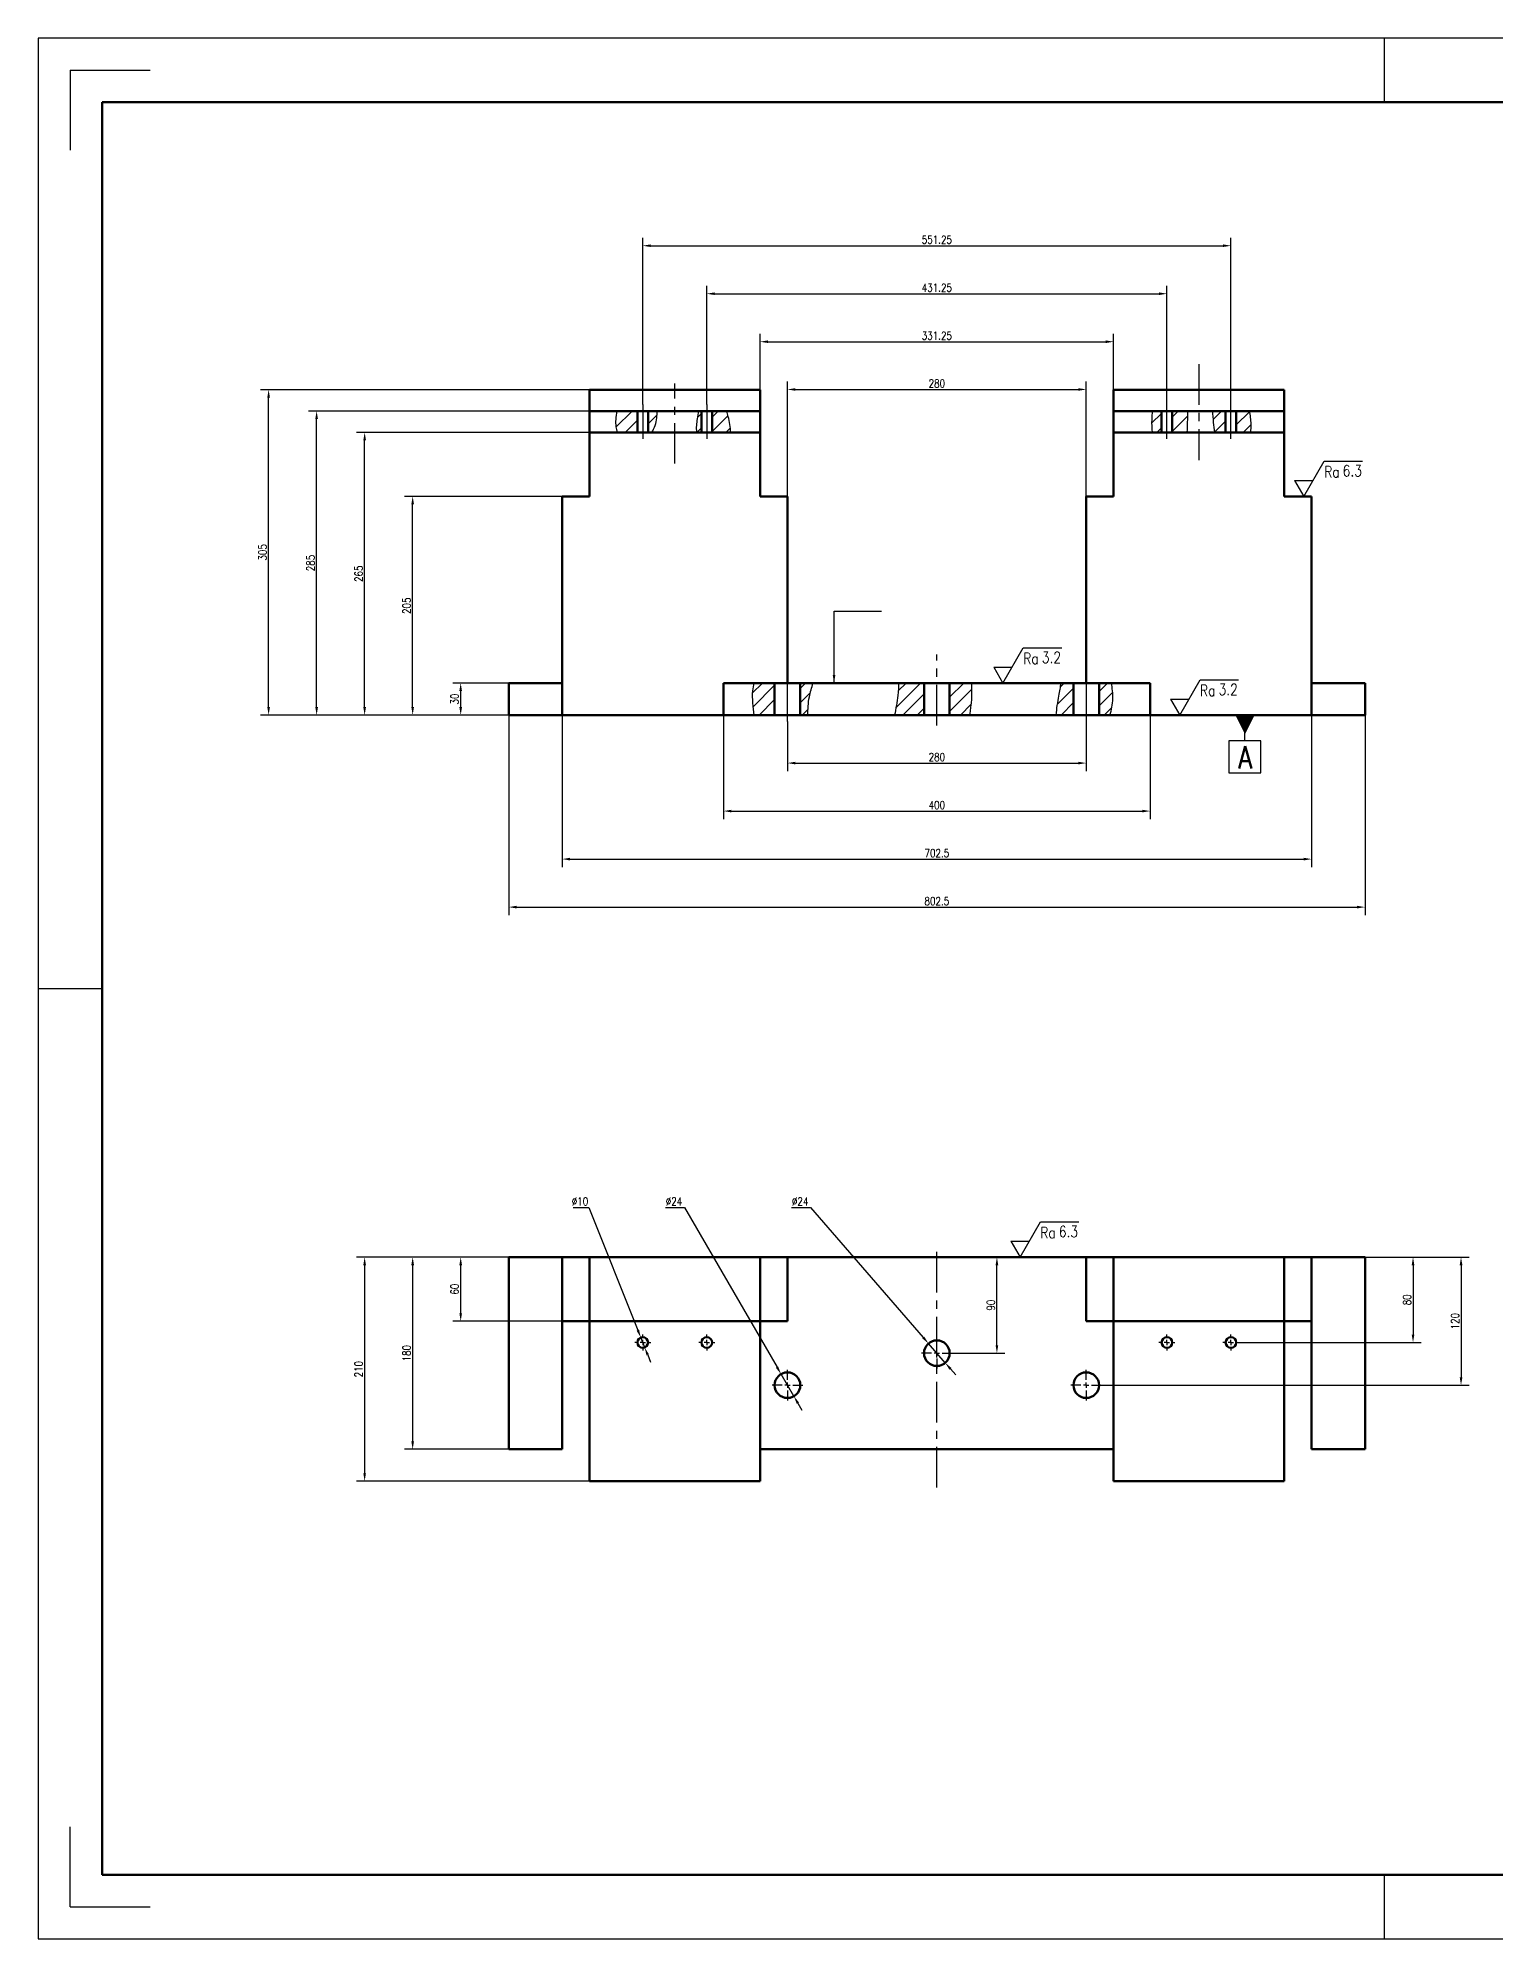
# Model space of a CAD drawing. Header units: millimetres. Extents: x 0 to 841, y 0 to 594.
# Drawn here: x 0 to 455, y 0 to 594 of the extents above; entities that cross this region are included whole.
import ezdxf

# ---------------------------------------------------------------- set-up
doc = ezdxf.new("R2010")
doc.units = ezdxf.units.MM
doc.header["$PDSIZE"] = -1
doc.linetypes.add('CENTERX2', pattern=[20.32, 12.7, -2.54, 2.54, -2.54])
for name, color, linetype in [('中心线', 1, 'CENTERX2'), ('剖面线', 4, 'Continuous'), ('尺寸线', 3, 'Continuous'), ('符号', 4, 'Continuous'), ('细实线', 7, 'Continuous')]:
    doc.layers.add(name, color=color, linetype=linetype)
doc.layers.add('粗实线', color=255, linetype='Continuous', lineweight=50)
doc.styles.get("Standard").update_dxf_attribs({"font": 'txt.shx', "width": 0.8})
doc.dimstyles.new('ISO-25', dxfattribs={"dimtxt": 2.5, "dimasz": 2.5, "dimexe": 2.5, "dimexo": 0, "dimtad": 1, "dimtoh": 1, "dimlfac": 3, "dimdsep": 46, "dimtxsty": 'Standard', "dimcen": 2.5, "dimclrd": 3, "dimclre": 3, "dimadec": 0, "dimazin": 0, "dimtfac": 1, "dimtmove": 0, "dimatfit": 3, "dimfxl": 0, "dimarcsym": 0})

# ---------------------------------------------------------------- blocks, each defined once
blk = doc.blocks.new('SW_CENTERMARKSYMBOL_0')
at = {"layer": '中心线', "color": 0}
for p, q in [((0, 0), (-0.83, 0)), ((0, 1.67), (0, 4.83)), ((0, 0), (0, 0.83)), ((0, 0), (0, -0.83)), ((0, 0), (0.83, 0)), ((1.67, 0), (4.83, 0)), ((-1.67, 0), (-4.83, 0)), ((0, -1.67), (0, -4.83))]:
    blk.add_line(p, q, dxfattribs=at)
blk = doc.blocks.new('SW_CENTERMARKSYMBOL_1')
at = {"layer": '中心线', "color": 0}
for p, q in [((-1.67, 0), (-4.83, 0)), ((0, 0), (-0.83, 0)), ((0, 1.67), (0, 4.83)), ((0, 0), (0, 0.83)), ((0, 0), (0, -0.83)), ((0, 0), (0.83, 0)), ((1.67, 0), (4.83, 0)), ((0, -1.67), (0, -4.83))]:
    blk.add_line(p, q, dxfattribs=at)
blk = doc.blocks.new('SW_CENTERMARKSYMBOL_2')
at = {"layer": '中心线', "color": 0}
for p, q in [((0, 0), (-0.83, 0)), ((0, 1.67), (0, 4.83)), ((0, 0), (0, 0.83)), ((0, 0), (0, -0.83)), ((0, 0), (0.83, 0)), ((1.67, 0), (4.83, 0)), ((-1.67, 0), (-4.83, 0)), ((0, -1.67), (0, -4.83))]:
    blk.add_line(p, q, dxfattribs=at)
blk = doc.blocks.new('SW_CENTERMARKSYMBOL_3')
at = {"layer": '中心线', "color": 0}
for p, q in [((0, 0), (-0.83, 0)), ((0, 1.67), (0, 2.5)), ((0, 0), (0, 0.83)), ((0, 0), (0, -0.83)), ((0, 0), (0.83, 0)), ((1.67, 0), (2.5, 0)), ((-1.67, 0), (-2.5, 0)), ((0, -1.67), (0, -2.5))]:
    blk.add_line(p, q, dxfattribs=at)
blk = doc.blocks.new('SW_CENTERMARKSYMBOL_4')
at = {"layer": '中心线', "color": 0}
for p, q in [((0, 0), (-0.83, 0)), ((0, 1.67), (0, 2.5)), ((0, 0), (0, 0.83)), ((0, 0), (0, -0.83)), ((0, 0), (0.83, 0)), ((1.67, 0), (2.5, 0)), ((-1.67, 0), (-2.5, 0)), ((0, -1.67), (0, -2.5))]:
    blk.add_line(p, q, dxfattribs=at)
blk = doc.blocks.new('SW_CENTERMARKSYMBOL_5')
at = {"layer": '中心线', "color": 0}
for p, q in [((0, 0), (-0.83, 0)), ((0, 1.67), (0, 2.5)), ((0, 0), (0, 0.83)), ((0, 0), (0, -0.83)), ((0, 0), (0.83, 0)), ((1.67, 0), (2.5, 0)), ((-1.67, 0), (-2.5, 0)), ((0, -1.67), (0, -2.5))]:
    blk.add_line(p, q, dxfattribs=at)
blk = doc.blocks.new('SW_CENTERMARKSYMBOL_6')
at = {"layer": '中心线', "color": 0}
for p, q in [((0, 0), (-0.83, 0)), ((0, 1.67), (0, 2.5)), ((0, 0), (0, 0.83)), ((0, 0), (0, -0.83)), ((0, 0), (0.83, 0)), ((1.67, 0), (2.5, 0)), ((-1.67, 0), (-2.5, 0)), ((0, -1.67), (0, -2.5))]:
    blk.add_line(p, q, dxfattribs=at)
blk = doc.blocks.new('*D42')
at = {"layer": 'Defpoints', "color": 0}
for p in [(234.12, 380.44), (327.46, 380.44), (327.46, 367.44)]:
    blk.add_point(p, dxfattribs=at)
at = {"layer": '尺寸线', "color": 3, "lineweight": -2}
for p, q in [((234.12, 380.44), (234.12, 364.94)), ((327.46, 380.44), (327.46, 364.94)), ((236.62, 367.44), (324.96, 367.44))]:
    blk.add_line(p, q, dxfattribs=at)
at = {"layer": '尺寸线', "color": 3}
for points in [[(236.62, 367.85), (236.62, 367.02), (234.12, 367.44)], [(324.96, 367.85), (324.96, 367.02), (327.46, 367.44)]]:
    blk.add_solid(points, dxfattribs=at)
at = {"layer": '尺寸线', "color": 0, "insert": (280.79, 369.31), "char_height": 2.5, "attachment_point": 5}
blk.add_mtext('280', dxfattribs=at)
blk = doc.blocks.new('*D43')
at = {"layer": 'Defpoints', "color": 0}
for p in [(214.12, 382.44), (347.46, 382.44), (347.46, 352.44)]:
    blk.add_point(p, dxfattribs=at)
at = {"layer": '尺寸线', "color": 3, "lineweight": -2}
for p, q in [((214.12, 382.44), (214.12, 349.94)), ((347.46, 382.44), (347.46, 349.94)), ((216.62, 352.44), (344.96, 352.44))]:
    blk.add_line(p, q, dxfattribs=at)
at = {"layer": '尺寸线', "color": 3}
for points in [[(216.62, 352.85), (216.62, 352.02), (214.12, 352.44)], [(344.96, 352.85), (344.96, 352.02), (347.46, 352.44)]]:
    blk.add_solid(points, dxfattribs=at)
at = {"layer": '尺寸线', "color": 0, "insert": (280.79, 354.31), "char_height": 2.5, "attachment_point": 5}
blk.add_mtext('400', dxfattribs=at)
blk = doc.blocks.new('*D44')
at = {"layer": 'Defpoints', "color": 0}
for p in [(163.71, 382.44), (397.87, 382.44), (397.87, 337.44)]:
    blk.add_point(p, dxfattribs=at)
at = {"layer": '尺寸线', "color": 3, "lineweight": -2}
for p, q in [((163.71, 382.44), (163.71, 334.94)), ((397.87, 382.44), (397.87, 334.94)), ((166.21, 337.44), (395.37, 337.44))]:
    blk.add_line(p, q, dxfattribs=at)
at = {"layer": '尺寸线', "color": 3}
for points in [[(166.21, 337.85), (166.21, 337.02), (163.71, 337.44)], [(395.37, 337.85), (395.37, 337.02), (397.87, 337.44)]]:
    blk.add_solid(points, dxfattribs=at)
at = {"layer": '尺寸线', "color": 0, "insert": (280.79, 339.31), "char_height": 2.5, "attachment_point": 5}
blk.add_mtext('702.5', dxfattribs=at)
blk = doc.blocks.new('*D45')
at = {"layer": 'Defpoints', "color": 0}
for p in [(147.04, 382.44), (414.54, 382.44), (414.54, 322.44)]:
    blk.add_point(p, dxfattribs=at)
at = {"layer": '尺寸线', "color": 3, "lineweight": -2}
for p, q in [((147.04, 382.44), (147.04, 319.94)), ((414.54, 382.44), (414.54, 319.94)), ((149.54, 322.44), (412.04, 322.44))]:
    blk.add_line(p, q, dxfattribs=at)
at = {"layer": '尺寸线', "color": 3}
for points in [[(149.54, 322.85), (149.54, 322.02), (147.04, 322.44)], [(412.04, 322.85), (412.04, 322.02), (414.54, 322.44)]]:
    blk.add_solid(points, dxfattribs=at)
at = {"layer": '尺寸线', "color": 0, "insert": (280.79, 324.31), "char_height": 2.5, "attachment_point": 5}
blk.add_mtext('802.5', dxfattribs=at)
blk = doc.blocks.new('*D46')
at = {"layer": 'Defpoints', "color": 0}
for p in [(132.04, 392.44), (147.04, 392.44), (147.04, 382.44)]:
    blk.add_point(p, dxfattribs=at)
at = {"layer": '尺寸线', "color": 3, "lineweight": -2}
for p, q in [((147.04, 392.44), (129.54, 392.44)), ((132.04, 384.94), (132.04, 389.94)), ((147.04, 382.44), (129.54, 382.44))]:
    blk.add_line(p, q, dxfattribs=at)
at = {"layer": '尺寸线', "color": 3}
for points in [[(131.62, 389.94), (132.46, 389.94), (132.04, 392.44)], [(131.62, 384.94), (132.46, 384.94), (132.04, 382.44)]]:
    blk.add_solid(points, dxfattribs=at)
at = {"layer": '尺寸线', "color": 0, "insert": (130.16, 387.44), "char_height": 2.5, "attachment_point": 5, "rotation": 90}
blk.add_mtext('30', dxfattribs=at)
blk = doc.blocks.new('*D47')
at = {"layer": 'Defpoints', "color": 0}
for p in [(117.04, 450.77), (163.71, 450.77), (147.04, 382.44)]:
    blk.add_point(p, dxfattribs=at)
at = {"layer": '尺寸线', "color": 3, "lineweight": -2}
for p, q in [((163.71, 450.77), (114.54, 450.77)), ((117.04, 384.94), (117.04, 448.27)), ((147.04, 382.44), (114.54, 382.44))]:
    blk.add_line(p, q, dxfattribs=at)
at = {"layer": '尺寸线', "color": 3}
for points in [[(116.62, 448.27), (117.46, 448.27), (117.04, 450.77)], [(116.62, 384.94), (117.46, 384.94), (117.04, 382.44)]]:
    blk.add_solid(points, dxfattribs=at)
at = {"layer": '尺寸线', "color": 0, "insert": (115.16, 416.6), "char_height": 2.5, "attachment_point": 5, "rotation": 90}
blk.add_mtext('205', dxfattribs=at)
blk = doc.blocks.new('*D48')
at = {"layer": 'Defpoints', "color": 0}
for p in [(102.04, 470.77), (172.25, 470.77), (147.04, 382.44)]:
    blk.add_point(p, dxfattribs=at)
at = {"layer": '尺寸线', "color": 3, "lineweight": -2}
for p, q in [((172.25, 470.77), (99.54, 470.77)), ((102.04, 384.94), (102.04, 468.27)), ((147.04, 382.44), (99.54, 382.44))]:
    blk.add_line(p, q, dxfattribs=at)
at = {"layer": '尺寸线', "color": 3}
for points in [[(101.62, 468.27), (102.46, 468.27), (102.04, 470.77)], [(101.62, 384.94), (102.46, 384.94), (102.04, 382.44)]]:
    blk.add_solid(points, dxfattribs=at)
at = {"layer": '尺寸线', "color": 0, "insert": (100.16, 426.6), "char_height": 2.5, "attachment_point": 5, "rotation": 90}
blk.add_mtext('265', dxfattribs=at)
blk = doc.blocks.new('*D49')
at = {"layer": 'Defpoints', "color": 0}
for p in [(87.04, 477.44), (172.25, 477.44), (147.04, 382.44)]:
    blk.add_point(p, dxfattribs=at)
at = {"layer": '尺寸线', "color": 3, "lineweight": -2}
for p, q in [((172.25, 477.44), (84.54, 477.44)), ((87.04, 384.94), (87.04, 474.94)), ((147.04, 382.44), (84.54, 382.44))]:
    blk.add_line(p, q, dxfattribs=at)
at = {"layer": '尺寸线', "color": 3}
for points in [[(86.62, 474.94), (87.46, 474.94), (87.04, 477.44)], [(86.62, 384.94), (87.46, 384.94), (87.04, 382.44)]]:
    blk.add_solid(points, dxfattribs=at)
at = {"layer": '尺寸线', "color": 0, "insert": (85.16, 429.94), "char_height": 2.5, "attachment_point": 5, "rotation": 90}
blk.add_mtext('285', dxfattribs=at)
blk = doc.blocks.new('*D50')
at = {"layer": 'Defpoints', "color": 0}
for p in [(72.04, 484.1), (172.25, 484.1), (147.04, 382.44)]:
    blk.add_point(p, dxfattribs=at)
at = {"layer": '尺寸线', "color": 3, "lineweight": -2}
for p, q in [((172.25, 484.1), (69.54, 484.1)), ((72.04, 384.94), (72.04, 481.6)), ((147.04, 382.44), (69.54, 382.44))]:
    blk.add_line(p, q, dxfattribs=at)
at = {"layer": '尺寸线', "color": 3}
for points in [[(71.62, 481.6), (72.46, 481.6), (72.04, 484.1)], [(71.62, 384.94), (72.46, 384.94), (72.04, 382.44)]]:
    blk.add_solid(points, dxfattribs=at)
at = {"layer": '尺寸线', "color": 0, "insert": (70.16, 433.27), "char_height": 2.5, "attachment_point": 5, "rotation": 90}
blk.add_mtext('305', dxfattribs=at)
blk = doc.blocks.new('*D51')
at = {"layer": 'Defpoints', "color": 0}
for p in [(327.46, 484.19), (234.12, 450.77), (327.46, 450.77)]:
    blk.add_point(p, dxfattribs=at)
at = {"layer": '尺寸线', "color": 3, "lineweight": -2}
for p, q in [((234.12, 450.77), (234.12, 486.69)), ((236.62, 484.19), (324.96, 484.19)), ((327.46, 450.77), (327.46, 486.69))]:
    blk.add_line(p, q, dxfattribs=at)
at = {"layer": '尺寸线', "color": 3}
for points in [[(236.62, 484.6), (236.62, 483.77), (234.12, 484.19)], [(324.96, 484.6), (324.96, 483.77), (327.46, 484.19)]]:
    blk.add_solid(points, dxfattribs=at)
at = {"layer": '尺寸线', "color": 0, "insert": (280.79, 486.06), "char_height": 2.5, "attachment_point": 5}
blk.add_mtext('280', dxfattribs=at)
blk = doc.blocks.new('*D52')
at = {"layer": 'Defpoints', "color": 0}
for p in [(336, 499.1), (225.58, 484.1), (336, 484.1)]:
    blk.add_point(p, dxfattribs=at)
at = {"layer": '尺寸线', "color": 3, "lineweight": -2}
for p, q in [((225.58, 484.1), (225.58, 501.6)), ((228.08, 499.1), (333.5, 499.1)), ((336, 484.1), (336, 501.6))]:
    blk.add_line(p, q, dxfattribs=at)
at = {"layer": '尺寸线', "color": 3}
for points in [[(228.08, 499.52), (228.08, 498.69), (225.58, 499.1)], [(333.5, 499.52), (333.5, 498.69), (336, 499.1)]]:
    blk.add_solid(points, dxfattribs=at)
at = {"layer": '尺寸线', "color": 0, "insert": (280.79, 500.98), "char_height": 2.5, "attachment_point": 5}
blk.add_mtext('331.25', dxfattribs=at)
blk = doc.blocks.new('*D53')
at = {"layer": 'Defpoints', "color": 0}
for p in [(352.66, 514.1), (208.91, 479.44), (352.66, 479.44)]:
    blk.add_point(p, dxfattribs=at)
at = {"layer": '尺寸线', "color": 3, "lineweight": -2}
for p, q in [((208.91, 479.44), (208.91, 516.6)), ((211.41, 514.1), (350.16, 514.1)), ((352.66, 479.44), (352.66, 516.6))]:
    blk.add_line(p, q, dxfattribs=at)
at = {"layer": '尺寸线', "color": 3}
for points in [[(211.41, 514.52), (211.41, 513.69), (208.91, 514.1)], [(350.16, 514.52), (350.16, 513.69), (352.66, 514.1)]]:
    blk.add_solid(points, dxfattribs=at)
at = {"layer": '尺寸线', "color": 0, "insert": (280.79, 515.98), "char_height": 2.5, "attachment_point": 5}
blk.add_mtext('431.25', dxfattribs=at)
blk = doc.blocks.new('*D54')
at = {"layer": 'Defpoints', "color": 0}
for p in [(372.66, 529.1), (188.91, 479.44), (372.66, 479.44)]:
    blk.add_point(p, dxfattribs=at)
at = {"layer": '尺寸线', "color": 3, "lineweight": -2}
for p, q in [((188.91, 479.44), (188.91, 531.6)), ((191.41, 529.1), (370.16, 529.1)), ((372.66, 479.44), (372.66, 531.6))]:
    blk.add_line(p, q, dxfattribs=at)
at = {"layer": '尺寸线', "color": 3}
for points in [[(191.41, 529.52), (191.41, 528.69), (188.91, 529.1)], [(370.16, 529.52), (370.16, 528.69), (372.66, 529.1)]]:
    blk.add_solid(points, dxfattribs=at)
at = {"layer": '尺寸线', "color": 0, "insert": (280.79, 530.98), "char_height": 2.5, "attachment_point": 5}
blk.add_mtext('551.25', dxfattribs=at)
blk = doc.blocks.new('*D55')
at = {"layer": 'Defpoints', "color": 0}
for p in [(132.04, 213.05), (147.04, 213.05), (163.71, 193.05)]:
    blk.add_point(p, dxfattribs=at)
at = {"layer": '尺寸线', "color": 3, "lineweight": -2}
for p, q in [((147.04, 213.05), (129.54, 213.05)), ((132.04, 195.55), (132.04, 210.55)), ((163.71, 193.05), (129.54, 193.05))]:
    blk.add_line(p, q, dxfattribs=at)
at = {"layer": '尺寸线', "color": 3}
for points in [[(131.62, 210.55), (132.46, 210.55), (132.04, 213.05)], [(131.62, 195.55), (132.46, 195.55), (132.04, 193.05)]]:
    blk.add_solid(points, dxfattribs=at)
at = {"layer": '尺寸线', "color": 0, "insert": (130.16, 203.05), "char_height": 2.5, "attachment_point": 5, "rotation": 90}
blk.add_mtext('60', dxfattribs=at)
blk = doc.blocks.new('*D56')
at = {"layer": 'Defpoints', "color": 0}
for p in [(147.04, 213.05), (117.04, 153.05), (147.04, 153.05)]:
    blk.add_point(p, dxfattribs=at)
at = {"layer": '尺寸线', "color": 3, "lineweight": -2}
for p, q in [((147.04, 213.05), (114.54, 213.05)), ((117.04, 210.55), (117.04, 155.55)), ((147.04, 153.05), (114.54, 153.05))]:
    blk.add_line(p, q, dxfattribs=at)
at = {"layer": '尺寸线', "color": 3}
for points in [[(116.62, 210.55), (117.46, 210.55), (117.04, 213.05)], [(116.62, 155.55), (117.46, 155.55), (117.04, 153.05)]]:
    blk.add_solid(points, dxfattribs=at)
at = {"layer": '尺寸线', "color": 0, "insert": (115.16, 183.05), "char_height": 2.5, "attachment_point": 5, "rotation": 90}
blk.add_mtext('180', dxfattribs=at)
blk = doc.blocks.new('*D57')
at = {"layer": 'Defpoints', "color": 0}
for p in [(147.04, 213.05), (102.04, 143.05), (172.25, 143.05)]:
    blk.add_point(p, dxfattribs=at)
at = {"layer": '尺寸线', "color": 3, "lineweight": -2}
for p, q in [((147.04, 213.05), (99.54, 213.05)), ((102.04, 210.55), (102.04, 145.55)), ((172.25, 143.05), (99.54, 143.05))]:
    blk.add_line(p, q, dxfattribs=at)
at = {"layer": '尺寸线', "color": 3}
for points in [[(101.62, 210.55), (102.46, 210.55), (102.04, 213.05)], [(101.62, 145.55), (102.46, 145.55), (102.04, 143.05)]]:
    blk.add_solid(points, dxfattribs=at)
at = {"layer": '尺寸线', "color": 0, "insert": (100.16, 178.05), "char_height": 2.5, "attachment_point": 5, "rotation": 90}
blk.add_mtext('210', dxfattribs=at)
blk = doc.blocks.new('*D58')
at = {"layer": 'Defpoints', "color": 0}
for p in [(414.54, 213.05), (375.16, 186.38), (429.54, 186.38)]:
    blk.add_point(p, dxfattribs=at)
at = {"layer": '尺寸线', "color": 3, "lineweight": -2}
for p, q in [((414.54, 213.05), (432.04, 213.05)), ((429.54, 210.55), (429.54, 188.88)), ((375.16, 186.38), (432.04, 186.38))]:
    blk.add_line(p, q, dxfattribs=at)
at = {"layer": '尺寸线', "color": 3}
for points in [[(429.12, 210.55), (429.96, 210.55), (429.54, 213.05)], [(429.12, 188.88), (429.96, 188.88), (429.54, 186.38)]]:
    blk.add_solid(points, dxfattribs=at)
at = {"layer": '尺寸线', "color": 0, "insert": (427.66, 199.72), "char_height": 2.5, "attachment_point": 5, "rotation": 90}
blk.add_mtext('80', dxfattribs=at)
blk = doc.blocks.new('*D59')
at = {"layer": 'Defpoints', "color": 0}
for p in [(414.54, 213.05), (332.29, 173.05), (444.54, 173.05)]:
    blk.add_point(p, dxfattribs=at)
at = {"layer": '尺寸线', "color": 3, "lineweight": -2}
for p, q in [((414.54, 213.05), (447.04, 213.05)), ((444.54, 210.55), (444.54, 175.55)), ((332.29, 173.05), (447.04, 173.05))]:
    blk.add_line(p, q, dxfattribs=at)
at = {"layer": '尺寸线', "color": 3}
for points in [[(444.12, 210.55), (444.96, 210.55), (444.54, 213.05)], [(444.12, 175.55), (444.96, 175.55), (444.54, 173.05)]]:
    blk.add_solid(points, dxfattribs=at)
at = {"layer": '尺寸线', "color": 0, "insert": (442.66, 193.05), "char_height": 2.5, "attachment_point": 5, "rotation": 90}
blk.add_mtext('120', dxfattribs=at)
blk = doc.blocks.new('*D60')
at = {"layer": 'Defpoints', "color": 0}
for p in [(285.62, 213.05), (299.55, 213.05), (285.62, 183.05)]:
    blk.add_point(p, dxfattribs=at)
at = {"layer": '尺寸线', "color": 3, "lineweight": -2}
for p, q in [((285.62, 213.05), (302.05, 213.05)), ((299.55, 185.55), (299.55, 210.55)), ((285.62, 183.05), (302.05, 183.05))]:
    blk.add_line(p, q, dxfattribs=at)
at = {"layer": '尺寸线', "color": 3}
for points in [[(299.14, 210.55), (299.97, 210.55), (299.55, 213.05)], [(299.14, 185.55), (299.97, 185.55), (299.55, 183.05)]]:
    blk.add_solid(points, dxfattribs=at)
at = {"layer": '尺寸线', "color": 0, "insert": (297.68, 198.05), "char_height": 2.5, "attachment_point": 5, "rotation": 90}
blk.add_mtext('90', dxfattribs=at)
blk = doc.blocks.new('新块')
at = {"layer": '尺寸线'}
for p, q in [((2.5, 9), (-2.5, 9)), ((-2.5, 9), (-2.5, 4)), ((2.5, 4), (2.5, 9)), ((-2.5, 4), (2.5, 4)), ((0, 4), (0, 3)), ((0, 3), (0, 0))]:
    blk.add_line(p, q, dxfattribs=at)
blk.add_lwpolyline([(0, 0, 3, 0, 0), (0, 3, 0, 0, 0)], format="xyseb", dxfattribs=at)
blk = doc.blocks.new('表面粗糙度')
at = {"layer": '符号'}
for p, q in [((0, 0), (6.35, 11)), ((6.35, 11), (18.35, 11)), ((-2.89, 5), (2.89, 5)), ((-2.89, 5), (2.89, 5)), ((-2.89, 5), (0, 0))]:
    blk.add_line(p, q, dxfattribs=at)
at = {"layer": '符号', "insert": (6.35, 9.41), "char_height": 3.5, "attachment_point": 1}
blk.add_mtext_dynamic_manual_height_columns('Ra', width=13.1483, gutter_width=25, heights=[0], dxfattribs=at)
at = {"layer": '符号', "width": 0.8}
blk.add_attdef('RA', (12.13, 6.26), '', height=3.5, dxfattribs=at)
blk = doc.blocks.new('*D65')
at = {"layer": 'Defpoints', "color": 0}
for p in [(188.3, 187.93), (189.53, 184.83)]:
    blk.add_point(p, dxfattribs=at)
at = {"layer": '尺寸线', "color": 3, "lineweight": -2}
for p, q in [((167.13, 228.6), (172.09, 228.6)), ((172.09, 228.6), (187.37, 190.25)), ((189.53, 184.83), (188.3, 187.93)), ((190.46, 182.51), (191.38, 180.19))]:
    blk.add_line(p, q, dxfattribs=at)
at = {"layer": '尺寸线', "color": 3}
for points in [[(187.76, 190.41), (186.98, 190.1), (188.3, 187.93)], [(190.84, 182.67), (190.07, 182.36), (189.53, 184.83)]]:
    blk.add_solid(points, dxfattribs=at)
at = {"layer": '尺寸线', "color": 0, "insert": (169.3, 230.47), "char_height": 2.5, "attachment_point": 5}
blk.add_mtext('∅10', dxfattribs=at)
blk = doc.blocks.new('*D66')
at = {"layer": 'Defpoints', "color": 0}
for p in [(232.12, 176.51), (236.13, 169.59)]:
    blk.add_point(p, dxfattribs=at)
at = {"layer": '尺寸线', "color": 3, "lineweight": -2}
for p, q in [((196.01, 228.6), (201.97, 228.6)), ((201.97, 228.6), (230.87, 178.67)), ((236.13, 169.59), (232.12, 176.51)), ((237.38, 167.42), (238.63, 165.26))]:
    blk.add_line(p, q, dxfattribs=at)
at = {"layer": '尺寸线', "color": 3}
for points in [[(231.23, 178.88), (230.51, 178.47), (232.12, 176.51)], [(237.74, 167.63), (237.02, 167.22), (236.13, 169.59)]]:
    blk.add_solid(points, dxfattribs=at)
at = {"layer": '尺寸线', "color": 0, "insert": (198.68, 230.47), "char_height": 2.5, "attachment_point": 5}
blk.add_mtext('∅24', dxfattribs=at)
blk = doc.blocks.new('*D67')
at = {"layer": 'Defpoints', "color": 0}
for p in [(278.17, 186.07), (283.41, 180.03)]:
    blk.add_point(p, dxfattribs=at)
at = {"layer": '尺寸线', "color": 3, "lineweight": -2}
for p, q in [((235.4, 228.6), (241.36, 228.6)), ((241.36, 228.6), (276.53, 187.96)), ((283.41, 180.03), (278.17, 186.07)), ((285.04, 178.13), (286.68, 176.24))]:
    blk.add_line(p, q, dxfattribs=at)
at = {"layer": '尺寸线', "color": 3}
for points in [[(276.85, 188.24), (276.22, 187.69), (278.17, 186.07)], [(285.36, 178.41), (284.73, 177.86), (283.41, 180.03)]]:
    blk.add_solid(points, dxfattribs=at)
at = {"layer": '尺寸线', "color": 0, "insert": (238.07, 230.47), "char_height": 2.5, "attachment_point": 5}
blk.add_mtext('∅24', dxfattribs=at)

msp = doc.modelspace()

# ---------------------------------------------------------------- hatches: boundary and pattern name
at = {"layer": '剖面线'}
h = msp.add_hatch(dxfattribs=at)
h.set_pattern_fill('ANSI31', color=256, angle=3e-322, style=0)
edge = h.paths.add_edge_path(flags=0)
edge.add_spline(control_points=[(180.8497, 477.4382), (180.638, 476.574), (180.4084, 474.9364), (180.4129, 472.6531), (180.7605, 471.3419), (180.9767, 470.7715)], knot_values=[0.60406289, 0.60406289, 0.60406289, 0.60406289, 0.66293899, 0.7132514, 0.75350196, 0.75350196, 0.75350196, 0.75350196], weights=[1, 1, 1, 1, 1, 1], degree=3, periodic=0)
edge.add_line((180.9767, 470.7715), (187.2471, 470.7715))
edge.add_line((187.2471, 470.7715), (187.2471, 477.4382))
edge.add_line((187.2471, 477.4382), (180.8497, 477.4382))
h = msp.add_hatch(dxfattribs=at)
h.set_pattern_fill('ANSI31', color=256, angle=3e-322, style=0)
edge = h.paths.add_edge_path(flags=0)
edge.add_line((190.5805, 477.4382), (190.5805, 470.7715))
edge.add_line((190.5805, 470.7715), (191.7301, 470.7715))
edge.add_spline(control_points=[(191.7301, 470.7715), (192.601, 472.0772), (193.3693, 474.3413), (193.406, 476.7531), (193.3418, 477.4382)], knot_values=[0.05345938, 0.05345938, 0.05345938, 0.05345938, 0.15683853, 0.19965924, 0.19965924, 0.19965924, 0.19965924], weights=[1, 1, 1, 1, 1], degree=3, periodic=0)
edge.add_line((193.3418, 477.4382), (190.5805, 477.4382))
h = msp.add_hatch(dxfattribs=at)
h.set_pattern_fill('ANSI31', color=256, angle=3e-322, style=0)
edge = h.paths.add_edge_path(flags=0)
edge.add_spline(control_points=[(206.3877, 477.4382), (206.2525, 476.6267), (205.7232, 474.4337), (205.5754, 472.2139), (205.6945, 470.7715)], knot_values=[0.66190951, 0.66190951, 0.66190951, 0.66190951, 0.70397953, 0.77712998, 0.77712998, 0.77712998, 0.77712998], weights=[1, 1, 1, 1, 1], degree=3, periodic=0)
edge.add_line((205.6945, 470.7715), (207.2471, 470.7715))
edge.add_line((207.2471, 470.7715), (207.2471, 477.4382))
edge.add_line((207.2471, 477.4382), (206.3877, 477.4382))
h = msp.add_hatch(dxfattribs=at)
h.set_pattern_fill('ANSI31', color=256, angle=3e-322, style=0)
edge = h.paths.add_edge_path(flags=0)
edge.add_line((210.5805, 477.4382), (210.5805, 470.7715))
edge.add_line((210.5805, 470.7715), (216.3309, 470.7715))
edge.add_spline(control_points=[(216.3309, 470.7715), (216.3757, 472.3957), (215.9027, 474.8026), (215.2955, 476.8556), (215.1231, 477.4382)], knot_values=[0.07958506, 0.07958506, 0.07958506, 0.07958506, 0.15815061, 0.18975623, 0.18975623, 0.18975623, 0.18975623], weights=[1, 1, 1, 1, 1], degree=3, periodic=0)
edge.add_line((215.1231, 477.4382), (210.5805, 477.4382))
h = msp.add_hatch(dxfattribs=at)
h.set_pattern_fill('ANSI31', color=256, angle=3e-322, style=0)
edge = h.paths.add_edge_path(flags=0)
edge.add_spline(control_points=[(348.0618, 477.4382), (347.9667, 476.5923), (347.8532, 474.4544), (347.8769, 472.0746), (348.0727, 470.7715)], knot_values=[0.67946657, 0.67946657, 0.67946657, 0.67946657, 0.72462961, 0.78949958, 0.78949958, 0.78949958, 0.78949958], weights=[1, 1, 1, 1, 1], degree=3, periodic=0)
edge.add_line((348.0727, 470.7715), (350.9971, 470.7715))
edge.add_line((350.9971, 470.7715), (350.9971, 477.4382))
edge.add_line((350.9971, 477.4382), (348.0618, 477.4382))
h = msp.add_hatch(dxfattribs=at)
h.set_pattern_fill('ANSI31', color=256, angle=3e-322, style=0)
edge = h.paths.add_edge_path(flags=0)
edge.add_line((354.3305, 477.4382), (354.3305, 470.7715))
edge.add_line((354.3305, 470.7715), (359.017, 470.7715))
edge.add_spline(control_points=[(359.017, 470.7715), (359.1202, 472.0259), (359.1028, 474.2073), (359.203, 476.5944), (359.2412, 477.4382)], knot_values=[0.09813773, 0.09813773, 0.09813773, 0.09813773, 0.15963602, 0.19299724, 0.19299724, 0.19299724, 0.19299724], weights=[1, 1, 1, 1, 1], degree=3, periodic=0)
edge.add_line((359.2412, 477.4382), (354.3305, 477.4382))
h = msp.add_hatch(dxfattribs=at)
h.set_pattern_fill('ANSI31', color=256, angle=3e-322, style=0)
edge = h.paths.add_edge_path(flags=0)
edge.add_spline(control_points=[(366.8861, 477.4382), (366.9148, 476.257), (367.1214, 474.2108), (367.3271, 471.8018), (367.5373, 470.7715)], knot_values=[0.65629163, 0.65629163, 0.65629163, 0.65629163, 0.72374787, 0.77914792, 0.77914792, 0.77914792, 0.77914792], weights=[1, 1, 1, 1, 1], degree=3, periodic=0)
edge.add_line((367.5373, 470.7715), (370.9971, 470.7715))
edge.add_line((370.9971, 470.7715), (370.9971, 477.4382))
edge.add_line((370.9971, 477.4382), (366.8861, 477.4382))
h = msp.add_hatch(dxfattribs=at)
h.set_pattern_fill('ANSI31', color=256, angle=3e-322, style=0)
edge = h.paths.add_edge_path(flags=0)
edge.add_line((374.3305, 477.4382), (374.3305, 470.7715))
edge.add_line((374.3305, 470.7715), (378.8303, 470.7715))
edge.add_spline(control_points=[(378.8303, 470.7715), (378.9515, 471.6119), (379.0224, 474.047), (378.7542, 476.0926), (378.3815, 477.4382)], knot_values=[0.07435059, 0.07435059, 0.07435059, 0.07435059, 0.11868653, 0.19843892, 0.19843892, 0.19843892, 0.19843892], weights=[1, 1, 1, 1, 1], degree=3, periodic=0)
edge.add_line((378.3815, 477.4382), (374.3305, 477.4382))
h = msp.add_hatch(dxfattribs=at)
h.set_pattern_fill('ANSI31', color=256, angle=3e-322, style=0)
edge = h.paths.add_edge_path(flags=0)
edge.add_line((230.1221, 392.4382), (223.6485, 392.4382))
edge.add_spline(control_points=[(223.6485, 392.4382), (223.4287, 391.6479), (222.7812, 388.5031), (223.4401, 384.8496), (223.602, 382.4382)], knot_values=[0.57502407, 0.57502407, 0.57502407, 0.57502407, 0.60581897, 0.69583004, 0.69583004, 0.69583004, 0.69583004], weights=[1, 1, 1, 1, 1], degree=3, periodic=0)
edge.add_line((223.602, 382.4382), (230.1221, 382.4382))
edge.add_line((230.1221, 382.4382), (230.1221, 392.4382))
h = msp.add_hatch(dxfattribs=at)
h.set_pattern_fill('ANSI31', color=256, angle=3e-322, style=0)
edge = h.paths.add_edge_path(flags=0)
edge.add_line((242.0722, 392.4382), (238.1221, 392.4382))
edge.add_line((238.1221, 392.4382), (238.1221, 382.4382))
edge.add_line((238.1221, 382.4382), (240.4147, 382.4382))
edge.add_spline(control_points=[(240.4147, 382.4382), (240.5452, 384.2384), (240.6104, 387.5026), (241.7366, 391.0396), (242.0722, 392.4382)], knot_values=[0.07028208, 0.07028208, 0.07028208, 0.07028208, 0.1332614, 0.17837107, 0.17837107, 0.17837107, 0.17837107], weights=[1, 1, 1, 1, 1], degree=3, periodic=0)
h = msp.add_hatch(dxfattribs=at)
h.set_pattern_fill('ANSI31', color=256, angle=3e-322, style=0)
edge = h.paths.add_edge_path(flags=0)
edge.add_line((276.7888, 392.4382), (268.7943, 392.4382))
edge.add_spline(control_points=[(268.7943, 392.4382), (268.793, 391.156), (268.6966, 387.6938), (267.9431, 384.3846), (267.5796, 382.4382)], knot_values=[0.53811701, 0.53811701, 0.53811701, 0.53811701, 0.57129834, 0.62682947, 0.62682947, 0.62682947, 0.62682947], weights=[1, 1, 1, 1, 1], degree=3, periodic=0)
edge.add_line((267.5796, 382.4382), (276.7888, 382.4382))
edge.add_line((276.7888, 382.4382), (276.7888, 392.4382))
h = msp.add_hatch(dxfattribs=at)
h.set_pattern_fill('ANSI31', color=256, angle=3e-322, style=0)
edge = h.paths.add_edge_path(flags=0)
edge.add_line((291.7009, 392.4382), (284.7888, 392.4382))
edge.add_line((284.7888, 392.4382), (284.7888, 382.4382))
edge.add_line((284.7888, 382.4382), (291.1237, 382.4382))
edge.add_spline(control_points=[(291.1237, 382.4382), (291.5995, 385.6978), (291.9053, 389.1671), (291.7009, 392.4382)], knot_values=[0.02007338, 0.02007338, 0.02007338, 0.02007338, 0.11067894, 0.11067894, 0.11067894, 0.11067894], weights=[1, 1, 1, 1], degree=3, periodic=0)
h = msp.add_hatch(dxfattribs=at)
h.set_pattern_fill('ANSI31', color=256, angle=3e-322, style=0)
edge = h.paths.add_edge_path(flags=0)
edge.add_line((323.4555, 392.4382), (319.4858, 392.4382))
edge.add_spline(control_points=[(319.4858, 392.4382), (319.3468, 391.1739), (318.7496, 388.2367), (318.1187, 384.4426), (317.9815, 382.4382)], knot_values=[0.58935723, 0.58935723, 0.58935723, 0.58935723, 0.64058462, 0.70407906, 0.70407906, 0.70407906, 0.70407906], weights=[1, 1, 1, 1, 1], degree=3, periodic=0)
edge.add_line((317.9815, 382.4382), (323.4555, 382.4382))
edge.add_line((323.4555, 382.4382), (323.4555, 392.4382))
h = msp.add_hatch(dxfattribs=at)
h.set_pattern_fill('ANSI31', color=256, angle=3e-322, style=0)
edge = h.paths.add_edge_path(flags=0)
edge.add_line((335.2692, 392.4382), (331.4555, 392.4382))
edge.add_line((331.4555, 392.4382), (331.4555, 382.4382))
edge.add_line((331.4555, 382.4382), (334.7955, 382.4382))
edge.add_spline(control_points=[(334.7955, 382.4382), (335.4007, 384.0426), (335.9838, 387.4644), (335.6507, 390.8548), (335.2692, 392.4382)], knot_values=[0.0454133, 0.0454133, 0.0454133, 0.0454133, 0.11164543, 0.17437643, 0.17437643, 0.17437643, 0.17437643], weights=[1, 1, 1, 1, 1], degree=3, periodic=0)

# ---------------------------------------------------------------- linework, layer by layer
for points, knots in [([(180.8497, 477.4382), (180.638, 476.574), (180.4084, 474.9364), (180.4129, 472.6531), (180.7605, 471.3419), (180.9767, 470.7715)], [0.604062893, 0.604062893, 0.604062893, 0.604062893, 0.662938991, 0.713251397, 0.753501958, 0.753501958, 0.753501958, 0.753501958]), ([(191.7301, 470.7715), (192.601, 472.0772), (193.3693, 474.3413), (193.406, 476.7531), (193.3418, 477.4382)], [0.05345938, 0.05345938, 0.05345938, 0.05345938, 0.15683853, 0.19965924, 0.19965924, 0.19965924, 0.19965924]), ([(206.3877, 477.4382), (206.2525, 476.6267), (205.7232, 474.4337), (205.5754, 472.2139), (205.6945, 470.7715)], [0.661909508, 0.661909508, 0.661909508, 0.661909508, 0.703979532, 0.777129975, 0.777129975, 0.777129975, 0.777129975]), ([(216.3309, 470.7715), (216.3757, 472.3957), (215.9027, 474.8026), (215.2955, 476.8556), (215.1231, 477.4382)], [0.07958506, 0.07958506, 0.07958506, 0.07958506, 0.158150611, 0.189756233, 0.189756233, 0.189756233, 0.189756233]), ([(348.0618, 477.4382), (347.9667, 476.5923), (347.8532, 474.4544), (347.8769, 472.0746), (348.0727, 470.7715)], [0.679466573, 0.679466573, 0.679466573, 0.679466573, 0.724629615, 0.789499583, 0.789499583, 0.789499583, 0.789499583]), ([(359.017, 470.7715), (359.1202, 472.0259), (359.1028, 474.2073), (359.203, 476.5944), (359.2412, 477.4382)], [0.0981377288, 0.0981377288, 0.0981377288, 0.0981377288, 0.1596360175, 0.1929972376, 0.1929972376, 0.1929972376, 0.1929972376]), ([(366.8861, 477.4382), (366.9148, 476.257), (367.1214, 474.2108), (367.3271, 471.8018), (367.5373, 470.7715)], [0.656291629, 0.656291629, 0.656291629, 0.656291629, 0.723747866, 0.779147916, 0.779147916, 0.779147916, 0.779147916]), ([(378.8303, 470.7715), (378.9515, 471.6119), (379.0224, 474.047), (378.7542, 476.0926), (378.3815, 477.4382)], [0.07435059, 0.07435059, 0.07435059, 0.07435059, 0.118686534, 0.198438917, 0.198438917, 0.198438917, 0.198438917]), ([(223.6485, 392.4382), (223.4287, 391.6479), (222.7812, 388.5031), (223.4401, 384.8496), (223.602, 382.4382)], [0.575024067, 0.575024067, 0.575024067, 0.575024067, 0.605818969, 0.695830037, 0.695830037, 0.695830037, 0.695830037]), ([(240.4147, 382.4382), (240.5452, 384.2384), (240.6104, 387.5026), (241.7366, 391.0396), (242.0722, 392.4382)], [0.070282076, 0.070282076, 0.070282076, 0.070282076, 0.133261398, 0.178371067, 0.178371067, 0.178371067, 0.178371067]), ([(268.7943, 392.4382), (268.793, 391.156), (268.6966, 387.6938), (267.9431, 384.3846), (267.5796, 382.4382)], [0.5381170103, 0.5381170103, 0.5381170103, 0.5381170103, 0.5712983418, 0.62682947, 0.62682947, 0.62682947, 0.62682947]), ([(319.4858, 392.4382), (319.3468, 391.1739), (318.7496, 388.2367), (318.1187, 384.4426), (317.9815, 382.4382)], [0.589357226, 0.589357226, 0.589357226, 0.589357226, 0.640584618, 0.704079058, 0.704079058, 0.704079058, 0.704079058]), ([(334.7955, 382.4382), (335.4007, 384.0426), (335.9838, 387.4644), (335.6507, 390.8548), (335.2692, 392.4382)], [0.045413298, 0.045413298, 0.045413298, 0.045413298, 0.111645434, 0.174376432, 0.174376432, 0.174376432, 0.174376432])]:
    msp.add_open_spline(points, degree=3, knots=knots)
msp.add_open_spline([(291.1237, 382.4382), (291.5995, 385.6978), (291.9053, 389.1671), (291.7009, 392.4382)], degree=3)
at = {"layer": '中心线'}
for p, q in [((362.6638, 492.0995), (362.6638, 462.1339)), ((198.9138, 461.0031), (198.9138, 485.9997)), ((188.9138, 479.4382), (188.9138, 468.7715)), ((208.9138, 479.4382), (208.9138, 468.7715)), ((352.6638, 468.7715), (352.6638, 479.4382)), ((372.6638, 468.7715), (372.6638, 479.4382)), ((280.7888, 379.2006), (280.7888, 401.406)), ((234.1221, 380.4382), (234.1221, 394.4382)), ((327.4555, 392.4382), (327.4555, 380.4382)), ((280.7888, 141.0494), (280.7888, 215.0494))]:
    msp.add_line(p, q, dxfattribs=at)
at = {"layer": '粗实线'}
for p, q in [((821.0102, 574.0014), (20.0102, 574.0014)), ((20.0102, 574.0014), (20.0102, 20.0014)), ((172.2471, 484.1049), (225.5805, 484.1049)), ((172.2471, 484.1049), (172.2471, 477.4382)), ((225.5805, 484.1049), (225.5805, 477.4382)), ((335.9971, 484.1049), (389.3305, 484.1049)), ((335.9971, 484.1049), (335.9971, 477.4382)), ((389.3305, 484.1049), (389.3305, 477.4382)), ((172.2471, 477.4382), (172.2471, 470.7715)), ((180.8497, 477.4382), (172.2471, 477.4382)), ((180.8497, 477.4382), (187.2471, 477.4382)), ((187.2471, 477.4382), (187.2471, 470.7715)), ((187.2471, 477.4382), (190.5805, 477.4382)), ((190.5805, 470.7715), (190.5805, 477.4382)), ((190.5805, 477.4382), (193.3418, 477.4382)), ((206.3877, 477.4382), (193.3418, 477.4382)), ((206.3877, 477.4382), (207.2471, 477.4382)), ((207.2471, 477.4382), (207.2471, 470.7715)), ((207.2471, 477.4382), (210.5805, 477.4382)), ((210.5805, 470.7715), (210.5805, 477.4382)), ((210.5805, 477.4382), (215.1231, 477.4382)), ((225.5805, 477.4382), (215.1231, 477.4382)), ((225.5805, 470.7715), (225.5805, 477.4382)), ((335.9971, 470.7715), (335.9971, 477.4382)), ((335.9971, 477.4382), (348.0618, 477.4382)), ((348.0618, 477.4382), (350.9971, 477.4382)), ((350.9971, 477.4382), (350.9971, 470.7715)), ((350.9971, 477.4382), (354.3305, 477.4382)), ((354.3305, 470.7715), (354.3305, 477.4382)), ((354.3305, 477.4382), (359.2412, 477.4382)), ((359.2412, 477.4382), (366.8861, 477.4382)), ((366.8861, 477.4382), (370.9971, 477.4382)), ((370.9971, 477.4382), (370.9971, 470.7715)), ((370.9971, 477.4382), (374.3305, 477.4382)), ((374.3305, 470.7715), (374.3305, 477.4382)), ((374.3305, 477.4382), (378.3815, 477.4382)), ((378.3815, 477.4382), (389.3305, 477.4382)), ((389.3305, 477.4382), (389.3305, 470.7715)), ((172.2471, 470.7715), (180.9767, 470.7715)), ((172.2471, 450.7715), (172.2471, 470.7715)), ((187.2471, 470.7715), (180.9767, 470.7715)), ((190.5805, 470.7715), (187.2471, 470.7715)), ((191.7301, 470.7715), (190.5805, 470.7715)), ((191.7301, 470.7715), (205.6945, 470.7715)), ((207.2471, 470.7715), (205.6945, 470.7715)), ((210.5805, 470.7715), (207.2471, 470.7715)), ((216.3309, 470.7715), (210.5805, 470.7715)), ((216.3309, 470.7715), (225.5805, 470.7715)), ((225.5805, 470.7715), (225.5805, 450.7715)), ((348.0727, 470.7715), (335.9971, 470.7715)), ((335.9971, 450.7715), (335.9971, 470.7715)), ((348.0727, 470.7715), (350.9971, 470.7715)), ((350.9971, 470.7715), (354.3305, 470.7715)), ((354.3305, 470.7715), (359.017, 470.7715)), ((367.5373, 470.7715), (359.017, 470.7715)), ((367.5373, 470.7715), (370.9971, 470.7715)), ((370.9971, 470.7715), (374.3305, 470.7715)), ((374.3305, 470.7715), (378.8303, 470.7715)), ((389.3305, 470.7715), (378.8303, 470.7715)), ((389.3305, 470.7715), (389.3305, 450.7715)), ((163.7055, 450.7715), (163.7055, 392.4382)), ((163.7055, 450.7715), (172.2471, 450.7715)), ((225.5805, 450.7715), (234.1221, 450.7715)), ((234.1221, 450.7715), (234.1221, 392.4382)), ((327.4555, 450.7715), (327.4555, 392.4382)), ((327.4555, 450.7715), (335.9971, 450.7715)), ((389.3305, 450.7715), (397.8721, 450.7715)), ((397.8721, 450.7715), (397.8721, 392.4382)), ((147.0388, 382.4382), (147.0388, 392.4382)), ((147.0388, 392.4382), (163.7055, 392.4382)), ((163.7055, 382.4382), (163.7055, 392.4382)), ((214.1221, 382.4382), (214.1221, 392.4382)), ((214.1221, 392.4382), (223.6485, 392.4382)), ((230.1221, 392.4382), (223.6485, 392.4382)), ((230.1221, 392.4382), (230.1221, 382.4382)), ((238.1221, 392.4382), (230.1221, 392.4382)), ((238.1221, 382.4382), (238.1221, 392.4382)), ((242.0722, 392.4382), (238.1221, 392.4382)), ((242.0722, 392.4382), (268.7943, 392.4382)), ((276.7888, 392.4382), (268.7943, 392.4382)), ((276.7888, 392.4382), (276.7888, 382.4382)), ((284.7888, 392.4382), (276.7888, 392.4382)), ((284.7888, 382.4382), (284.7888, 392.4382)), ((291.7009, 392.4382), (284.7888, 392.4382)), ((291.7009, 392.4382), (319.4858, 392.4382)), ((323.4555, 392.4382), (319.4858, 392.4382)), ((323.4555, 392.4382), (323.4555, 382.4382)), ((331.4555, 392.4382), (323.4555, 392.4382)), ((331.4555, 382.4382), (331.4555, 392.4382)), ((335.2692, 392.4382), (331.4555, 392.4382)), ((335.2692, 392.4382), (347.4555, 392.4382)), ((347.4555, 382.4382), (347.4555, 392.4382)), ((397.8721, 392.4382), (414.5388, 392.4382)), ((397.8721, 382.4382), (397.8721, 392.4382)), ((414.5388, 382.4382), (414.5388, 392.4382)), ((147.0388, 382.4382), (163.7055, 382.4382)), ((163.7055, 382.4382), (214.1221, 382.4382)), ((223.602, 382.4382), (214.1221, 382.4382)), ((223.602, 382.4382), (230.1221, 382.4382)), ((238.1221, 382.4382), (230.1221, 382.4382)), ((238.1221, 382.4382), (240.4147, 382.4382)), ((267.5796, 382.4382), (240.4147, 382.4382)), ((267.5796, 382.4382), (276.7888, 382.4382)), ((284.7888, 382.4382), (276.7888, 382.4382)), ((284.7888, 382.4382), (291.1237, 382.4382)), ((317.9815, 382.4382), (291.1237, 382.4382)), ((317.9815, 382.4382), (323.4555, 382.4382)), ((331.4555, 382.4382), (323.4555, 382.4382)), ((331.4555, 382.4382), (334.7955, 382.4382)), ((347.4555, 382.4382), (334.7955, 382.4382)), ((347.4555, 382.4382), (397.8721, 382.4382)), ((397.8721, 382.4382), (414.5388, 382.4382)), ((147.0388, 213.0494), (147.0388, 153.0494)), ((163.7055, 213.0494), (147.0388, 213.0494)), ((163.7055, 213.0494), (163.7055, 193.0494)), ((163.7055, 213.0494), (172.2471, 213.0494)), ((225.5805, 213.0494), (172.2471, 213.0494)), ((172.2471, 213.0494), (172.2471, 193.0494)), ((225.5805, 193.0494), (225.5805, 213.0494)), ((225.5805, 213.0494), (234.1221, 213.0494)), ((234.1221, 213.0494), (234.1221, 193.0494)), ((327.4555, 213.0494), (234.1221, 213.0494)), ((327.4555, 213.0494), (327.4555, 193.0494)), ((327.4555, 213.0494), (335.9971, 213.0494)), ((389.3305, 213.0494), (335.9971, 213.0494)), ((335.9971, 213.0494), (335.9971, 193.0494)), ((389.3305, 193.0494), (389.3305, 213.0494)), ((389.3305, 213.0494), (397.8721, 213.0494)), ((397.8721, 213.0494), (397.8721, 193.0494)), ((414.5388, 213.0494), (397.8721, 213.0494)), ((414.5388, 153.0494), (414.5388, 213.0494)), ((163.7055, 193.0494), (172.2471, 193.0494)), ((163.7055, 153.0494), (163.7055, 193.0494)), ((172.2471, 193.0494), (225.5805, 193.0494)), ((172.2471, 193.0494), (172.2471, 143.0494)), ((225.5805, 143.0494), (225.5805, 193.0494)), ((225.5805, 193.0494), (234.1221, 193.0494)), ((327.4555, 193.0494), (335.9971, 193.0494)), ((335.9971, 193.0494), (389.3305, 193.0494)), ((335.9971, 193.0494), (335.9971, 143.0494)), ((389.3305, 143.0494), (389.3305, 193.0494)), ((389.3305, 193.0494), (397.8721, 193.0494)), ((397.8721, 193.0494), (397.8721, 153.0494)), ((147.0388, 153.0494), (163.7055, 153.0494)), ((225.5805, 153.0494), (335.9971, 153.0494)), ((397.8721, 153.0494), (414.5388, 153.0494)), ((225.5805, 143.0494), (172.2471, 143.0494)), ((335.9971, 143.0494), (389.3305, 143.0494)), ((20.0102, 20.0014), (821.0102, 20.0014))]:
    msp.add_line(p, q, dxfattribs=at)
for centre, radius in [((188.9138, 186.3827), 1.6667), ((208.9138, 186.3827), 1.6667), ((280.7888, 183.0494), 4), ((352.6638, 186.3827), 1.6667), ((372.6638, 186.3827), 1.6667), ((234.1221, 173.0494), 4), ((327.4555, 173.0494), 4)]:
    msp.add_circle(centre, radius, dxfattribs=at)
at = {"layer": '细实线'}
for p, q in [((0.0102, 594.0014), (0.0102, 0.0014)), ((841.0102, 594.0014), (0.0102, 594.0014)), ((420.5102, 594.0014), (420.5102, 574.0014)), ((10.0102, 584.0014), (35.0102, 584.0014)), ((10.0102, 584.0014), (10.0102, 559.0014)), ((0.0102, 297.0014), (20.0102, 297.0014)), ((10.0102, 10.0014), (10.0102, 35.0014)), ((420.5102, 20.0014), (420.5102, 0.0014)), ((10.0102, 10.0014), (35.0102, 10.0014)), ((0.0102, 0.0014), (841.0102, 0.0014))]:
    msp.add_line(p, q, dxfattribs=at)

# ---------------------------------------------------------------- block references
at = {"layer": '中心线'}
for name, p in [('SW_CENTERMARKSYMBOL_6', (188.9138, 186.3827)), ('SW_CENTERMARKSYMBOL_5', (208.9138, 186.3827)), ('SW_CENTERMARKSYMBOL_1', (280.7888, 183.0494)), ('SW_CENTERMARKSYMBOL_4', (352.6638, 186.3827)), ('SW_CENTERMARKSYMBOL_3', (372.6638, 186.3827)), ('SW_CENTERMARKSYMBOL_0', (234.1221, 173.0494)), ('SW_CENTERMARKSYMBOL_2', (327.4555, 173.0494))]:
    msp.add_blockref(name, p, dxfattribs=at)
at = {"layer": '尺寸线'}
for p, values in [((395.4408, 450.7715), {'RA': '6.3'}), ((301.4499, 392.4382), {'RA': '3.2'}), ((356.6639, 382.4382), {'RA': '3.2'}), ((306.7696, 213.0494), {'RA': '6.3'})]:
    msp.add_blockref('表面粗糙度', p, dxfattribs=at).add_auto_attribs(values)
at = {"layer": '尺寸线', "xscale": 2, "yscale": 2, "zscale": 2, "rotation": 180}
msp.add_blockref('新块', (377.0421, 382.4382), dxfattribs=at)

# ---------------------------------------------------------------- texts
at = {"layer": '尺寸线', "insert": (374.9893, 372.7444), "char_height": 7, "attachment_point": 1}
msp.add_mtext_dynamic_manual_height_columns('A', width=14.353711, gutter_width=50, heights=[0], dxfattribs=at)

# ---------------------------------------------------------------- dimensions: what is measured, and where the dimension line sits
at = {"layer": '尺寸线'}
for base, p1, p2, picture, middle in [((372.6638, 529.1049), (188.9138, 479.4382), (372.6638, 479.4382), '*D54', (280.7888, 530.9799)), ((352.6638, 514.1049), (208.9138, 479.4382), (352.6638, 479.4382), '*D53', (280.7888, 515.9799)), ((335.9971, 499.1049), (225.5805, 484.1049), (335.9971, 484.1049), '*D52', (280.7888, 500.9799)), ((327.4555, 484.1882), (234.1221, 450.7715), (327.4555, 450.7715), '*D51', (280.7888, 486.0632)), ((414.5388, 322.4382), (147.0388, 382.4382), (414.5388, 382.4382), '*D45', (280.7888, 324.3132)), ((397.8721, 337.4382), (163.7055, 382.4382), (397.8721, 382.4382), '*D44', (280.7888, 339.3132)), ((347.4555, 352.4382), (214.1221, 382.4382), (347.4555, 382.4382), '*D43', (280.7888, 354.3132)), ((327.4555, 367.4382), (234.1221, 380.4382), (327.4555, 380.4382), '*D42', (280.7888, 369.3132))]:
    dim = msp.add_linear_dim(base=base, p1=p1, p2=p2, dimstyle='ISO-25', dxfattribs=at)
    dim.commit()
    dim.dimension.update_dxf_attribs({"geometry": picture, "text_midpoint": middle})
for base, p1, p2, picture, middle in [((72.0388, 484.1049), (147.0388, 382.4382), (172.2471, 484.1049), '*D50', (70.1638, 433.2715)), ((87.0388, 477.4382), (147.0388, 382.4382), (172.2471, 477.4382), '*D49', (85.1638, 429.9382)), ((102.0388, 470.7715), (147.0388, 382.4382), (172.2471, 470.7715), '*D48', (100.1638, 426.6049)), ((117.0388, 450.7715), (147.0388, 382.4382), (163.7055, 450.7715), '*D47', (115.1638, 416.6049)), ((132.0388, 392.4382), (147.0388, 382.4382), (147.0388, 392.4382), '*D46', (130.1638, 387.4382)), ((102.0388, 143.0494), (147.0388, 213.0494), (172.2471, 143.0494), '*D57', (100.1638, 178.0494)), ((117.0388, 153.0494), (147.0388, 213.0494), (147.0388, 153.0494), '*D56', (115.1638, 183.0494)), ((132.0388, 213.0494), (163.7055, 193.0494), (147.0388, 213.0494), '*D55', (130.1638, 203.0494)), ((299.555, 213.0494), (285.6221, 183.0494), (285.6221, 213.0494), '*D60', (297.68, 198.0494)), ((444.5388, 173.0494), (414.5388, 213.0494), (332.2888, 173.0494), '*D59', (442.6638, 193.0494)), ((429.5388, 186.3827), (414.5388, 213.0494), (375.1638, 186.3827), '*D58', (427.6638, 199.716))]:
    dim = msp.add_linear_dim(base=base, p1=p1, p2=p2, angle=90, dimstyle='ISO-25', dxfattribs=at)
    dim.commit()
    dim.dimension.update_dxf_attribs({"geometry": picture, "text_midpoint": middle})
for p1, p2, picture, middle in [((189.5309, 184.8345), (188.2967, 187.9309), '*D65', (169.296, 228.5954)), ((236.1261, 169.5876), (232.1182, 176.5112), '*D66', (198.6765, 228.5954)), ((283.4068, 180.0251), (278.1709, 186.0737), '*D67', (238.0707, 228.5954))]:
    dim = msp.add_diameter_dim_2p(p1=p1, p2=p2, dimstyle='ISO-25', dxfattribs=at)
    dim.commit()
    dim.dimension.update_dxf_attribs({"geometry": picture, "text_midpoint": middle, "dimtype": 163})

# ---------------------------------------------------------------- leaders
msp.add_leader([(248.6746, 392.4382), (248.6746, 414.9002), (263.5405, 414.9002)], dimstyle='ISO-25', override={"dimgap": 0.625, "dimtad": 0}, dxfattribs=at)

doc.saveas('drawing.dxf')
